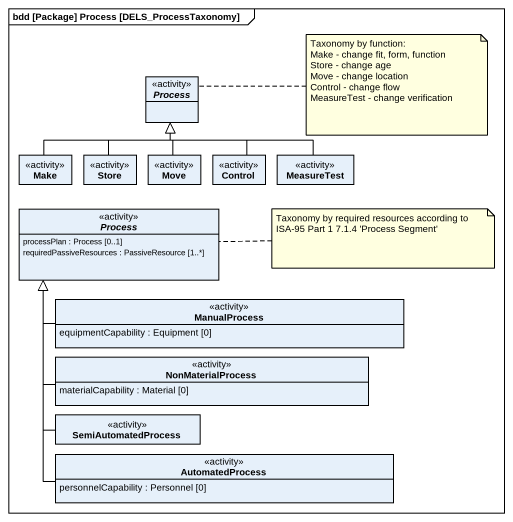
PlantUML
@startuml
mainframe bdd [Package] Process [DELS_ProcessTaxonomy]
hide circle
hide empty members
abstract class "Process" as Process_ <<activity>>
class Make <<activity>>
class Store <<activity>>
class Move <<activity>>
class "Control" as Control_ <<activity>>
class MeasureTest <<activity>>
abstract class "Process" as Process__2 <<activity>> {
  processPlan : Process [0..1]
  requiredPassiveResources : PassiveResource [1..*]
}
class ManualProcess <<activity>> {
  equipmentCapability : Equipment [0]
}
class NonMaterialProcess <<activity>> {
  materialCapability : Material [0]
}
class SemiAutomatedProcess <<activity>>
class AutomatedProcess <<activity>> {
  personnelCapability : Personnel [0]
}
Make -right-|> Process_
Store -up-|> Process_
Move -up-|> Process_
Control_ -up-|> Process_
MeasureTest -left-|> Process_
ManualProcess -up-|> Process__2
NonMaterialProcess -up-|> Process__2
SemiAutomatedProcess -up-|> Process__2
AutomatedProcess -up-|> Process__2
note right of Process_
  Taxonomy by function:
  Make - change fit, form, function
  Store - change age
  Move - change location
  Control - change flow
  MeasureTest - change verification
end note
note right of Process__2 : Taxonomy by required resources according to ISA-95 Part 1 7.1.4 'Process Segment'
@enduml
